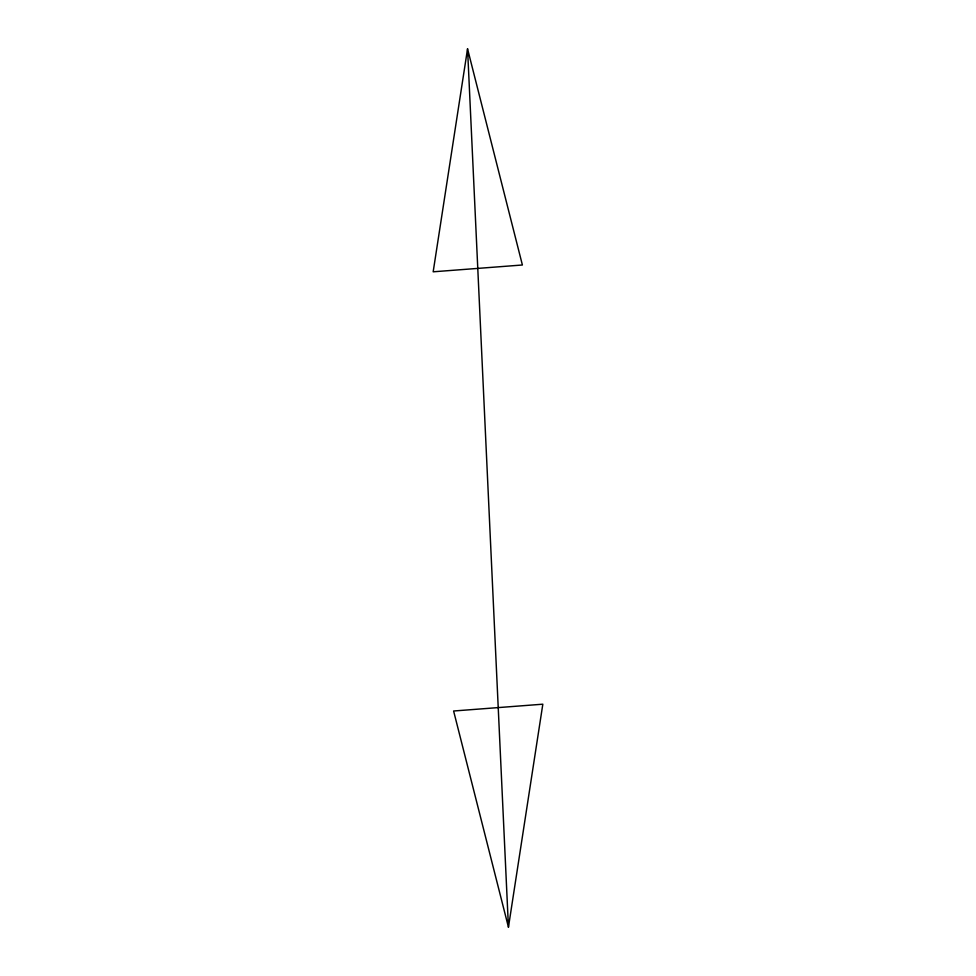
<?xml version="1.0" encoding="UTF-8"?>
<svg xmlns="http://www.w3.org/2000/svg" width="976" height="976" viewBox="0 0 976 976"><rect width="100%" height="100%" fill="white"/><g stroke="black" fill="none" stroke-linecap="round" stroke-linejoin="round"><path stroke-width="1.46" d="M467.553 48.8L433.173 271.804L522.392 264.996L467.553 48.8L508.447 927.2L453.608 711.004L542.827 704.196L508.447 927.2"/></g></svg>
